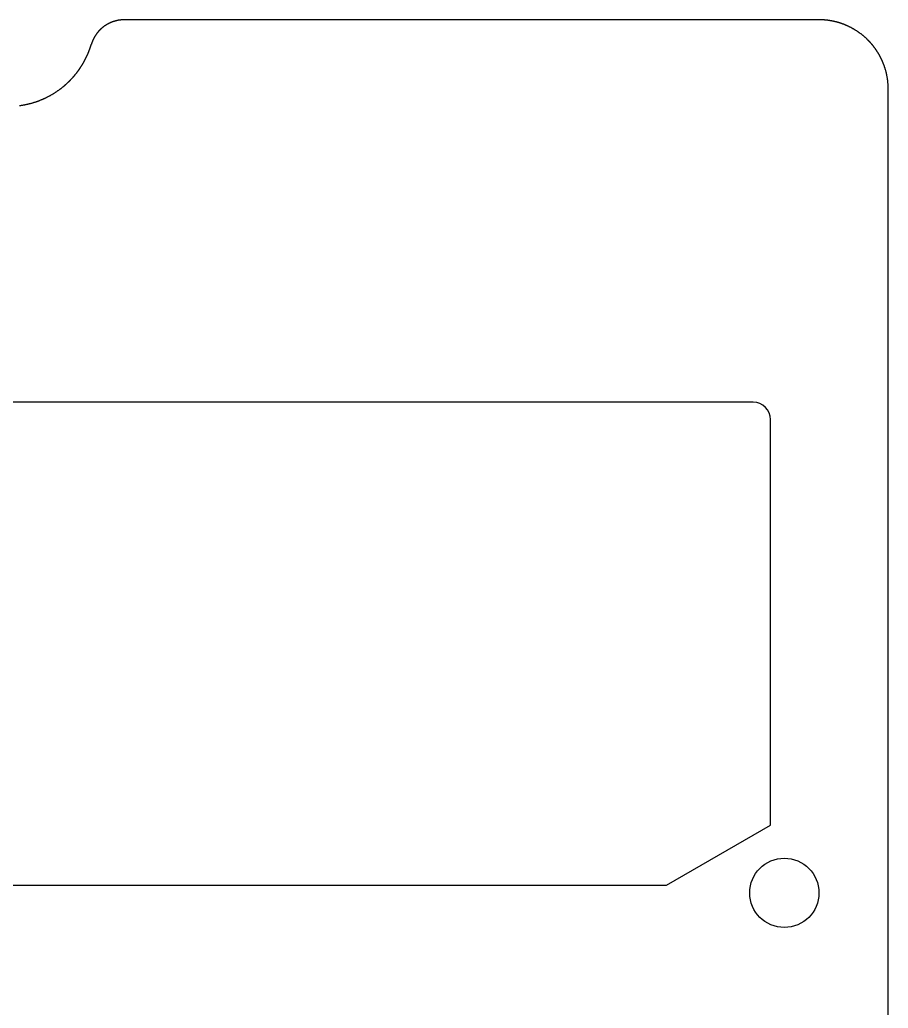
# Model space of a CAD drawing. Header units: millimetres. Extents: x -10 to 277, y -95 to 18.
# Drawn here: x 251.52 to 276.6, y -10.53 to 18.03 of the extents above; entities that cross this region are included whole.
import ezdxf

# ---------------------------------------------------------------- set-up
doc = ezdxf.new("R2010")
doc.units = ezdxf.units.MM
doc.header["$MEASUREMENT"] = 0
doc.layers.get('0').update_dxf_attribs({"linetype": 'CONTINUOUS'})
doc.layers.add('Edge.Cuts', color=53, linetype='CONTINUOUS')

msp = doc.modelspace()

# ---------------------------------------------------------------- linework, layer by layer
msp.add_lwpolyline([(241.2, 6.475), (241.2, -5.243), (244.2, -6.975), (270.2, -6.975), (273.2, -5.243), (273.2, 6.475, 0.414213562), (272.7, 6.975), (241.7, 6.975, 0.414212391)], format="xyb", close=True)
msp.add_circle((273.6, -7.2), 1)
at = {"layer": 'Edge.Cuts', "linetype": 'Continuous'}
for p, q in [((254.285206, 17.99265), (254.27659, 17.990323)), ((254.293843, 17.994899), (254.285206, 17.99265)), ((254.302499, 17.997071), (254.293843, 17.994899)), ((254.311174, 17.999165), (254.302499, 17.997071)), ((254.319868, 18.001181), (254.311174, 17.999165)), ((254.32858, 18.003119), (254.319868, 18.001181)), ((254.337309, 18.00498), (254.32858, 18.003119)), ((254.346054, 18.006762), (254.337309, 18.00498)), ((254.354816, 18.008466), (254.346054, 18.006762)), ((254.363593, 18.010091), (254.354816, 18.008466)), ((254.372386, 18.011638), (254.363593, 18.010091)), ((254.381193, 18.013107), (254.372386, 18.011638)), ((254.390013, 18.014496), (254.381193, 18.013107)), ((254.398848, 18.015807), (254.390013, 18.014496)), ((254.407695, 18.017039), (254.398848, 18.015807)), ((254.416554, 18.018192), (254.407695, 18.017039)), ((254.425425, 18.019266), (254.416554, 18.018192)), ((254.434308, 18.020261), (254.425425, 18.019266)), ((254.443201, 18.021176), (254.434308, 18.020261)), ((254.452105, 18.022012), (254.443201, 18.021176)), ((254.461018, 18.022769), (254.452105, 18.022012)), ((254.469941, 18.023447), (254.461018, 18.022769)), ((254.478872, 18.024045), (254.469941, 18.023447)), ((254.487812, 18.024563), (254.478872, 18.024045)), ((254.49676, 18.025002), (254.487812, 18.024563)), ((254.505715, 18.025361), (254.49676, 18.025002)), ((254.514677, 18.025641), (254.505715, 18.025361)), ((254.523645, 18.02584), (254.514677, 18.025641)), ((254.53262, 18.02596), (254.523645, 18.02584)), ((254.5416, 18.026), (254.53262, 18.02596)), ((274.6, 18.026), (254.5416, 18.026)), ((274.602308, 18.025999), (274.6, 18.026)), ((274.60864, 18.025981), (274.602308, 18.025999)), ((274.614969, 18.025944), (274.60864, 18.025981)), ((274.621299, 18.025887), (274.614969, 18.025944)), ((274.627627, 18.025809), (274.621299, 18.025887)), ((274.633957, 18.025712), (274.627627, 18.025809)), ((274.640284, 18.025595), (274.633957, 18.025712)), ((274.646612, 18.025457), (274.640284, 18.025595)), ((274.652937, 18.0253), (274.646612, 18.025457)), ((274.659264, 18.025123), (274.652937, 18.0253)), ((274.665588, 18.024925), (274.659264, 18.025123)), ((274.671912, 18.024708), (274.665588, 18.024925)), ((274.678235, 18.024471), (274.671912, 18.024708)), ((274.684557, 18.024213), (274.678235, 18.024471)), ((274.690877, 18.023936), (274.684557, 18.024213)), ((274.697198, 18.023639), (274.690877, 18.023936)), ((274.703516, 18.023322), (274.697198, 18.023639)), ((274.709834, 18.022984), (274.703516, 18.023322)), ((274.71615, 18.022627), (274.709834, 18.022984)), ((274.722465, 18.02225), (274.71615, 18.022627)), ((274.728778, 18.021853), (274.722465, 18.02225)), ((274.735091, 18.021436), (274.728778, 18.021853)), ((274.7414, 18.020999), (274.735091, 18.021436)), ((274.74771, 18.020542), (274.7414, 18.020999)), ((274.754017, 18.020065), (274.74771, 18.020542)), ((274.760323, 18.019568), (274.754017, 18.020065)), ((274.766627, 18.019051), (274.760323, 18.019568)), ((274.77293, 18.018515), (274.766627, 18.019051)), ((274.779229, 18.017958), (274.77293, 18.018515)), ((274.785528, 18.017381), (274.779229, 18.017958)), ((274.791824, 18.016785), (274.785528, 18.017381)), ((274.798119, 18.016169), (274.791824, 18.016785)), ((274.804411, 18.015532), (274.798119, 18.016169)), ((274.810702, 18.014876), (274.804411, 18.015532)), ((274.81699, 18.0142), (274.810702, 18.014876)), ((274.823276, 18.013504), (274.81699, 18.0142)), ((274.829559, 18.012788), (274.823276, 18.013504)), ((274.835841, 18.012053), (274.829559, 18.012788)), ((274.84212, 18.011297), (274.835841, 18.012053)), ((274.848397, 18.010522), (274.84212, 18.011297)), ((274.85467, 18.009726), (274.848397, 18.010522)), ((274.860942, 18.008911), (274.85467, 18.009726)), ((274.86721, 18.008076), (274.860942, 18.008911)), ((274.873477, 18.007221), (274.86721, 18.008076)), ((274.879739, 18.006347), (274.873477, 18.007221)), ((274.886, 18.005452), (274.879739, 18.006347)), ((274.892257, 18.004538), (274.886, 18.005452)), ((274.898512, 18.003604), (274.892257, 18.004538)), ((274.904764, 18.002651), (274.898512, 18.003604)), ((274.911013, 18.001677), (274.904764, 18.002651)), ((274.917258, 18.000684), (274.911013, 18.001677)), ((274.9235, 17.999671), (274.917258, 18.000684)), ((274.929739, 17.998638), (274.9235, 17.999671)), ((274.935975, 17.997585), (274.929739, 17.998638)), ((274.942207, 17.996513), (274.935975, 17.997585)), ((274.948436, 17.995421), (274.942207, 17.996513)), ((274.954661, 17.994309), (274.948436, 17.995421)), ((274.960884, 17.993178), (274.954661, 17.994309)), ((274.967102, 17.992027), (274.960884, 17.993178)), ((274.973317, 17.990856), (274.967102, 17.992027)), ((253.811542, 17.709431), (253.808491, 17.706159)), ((253.814608, 17.712689), (253.811542, 17.709431)), ((253.817689, 17.715934), (253.814608, 17.712689)), ((253.820784, 17.719164), (253.817689, 17.715934)), ((253.823894, 17.722382), (253.820784, 17.719164)), ((253.827018, 17.725585), (253.823894, 17.722382)), ((253.830157, 17.728775), (253.827018, 17.725585)), ((253.83331, 17.731951), (253.830157, 17.728775)), ((253.836478, 17.735113), (253.83331, 17.731951)), ((253.83966, 17.73826), (253.836478, 17.735113)), ((253.842856, 17.741394), (253.83966, 17.73826)), ((253.846066, 17.744513), (253.842856, 17.741394)), ((253.84929, 17.747618), (253.846066, 17.744513)), ((253.852528, 17.750709), (253.84929, 17.747618)), ((253.85578, 17.753785), (253.852528, 17.750709)), ((253.859045, 17.756847), (253.85578, 17.753785)), ((253.862325, 17.759895), (253.859045, 17.756847)), ((253.865618, 17.762927), (253.862325, 17.759895)), ((253.868925, 17.765945), (253.865618, 17.762927)), ((253.872245, 17.768949), (253.868925, 17.765945)), ((253.875579, 17.771938), (253.872245, 17.768949)), ((253.878926, 17.774911), (253.875579, 17.771938)), ((253.882287, 17.77787), (253.878926, 17.774911)), ((253.885661, 17.780814), (253.882287, 17.77787)), ((253.889048, 17.783743), (253.885661, 17.780814)), ((253.892448, 17.786657), (253.889048, 17.783743)), ((253.895861, 17.789555), (253.892448, 17.786657)), ((253.899287, 17.792439), (253.895861, 17.789555)), ((253.902726, 17.795307), (253.899287, 17.792439)), ((253.906178, 17.798159), (253.902726, 17.795307)), ((253.909643, 17.800997), (253.906178, 17.798159)), ((253.91312, 17.803819), (253.909643, 17.800997)), ((253.91661, 17.806625), (253.91312, 17.803819)), ((253.920113, 17.809416), (253.91661, 17.806625)), ((253.923627, 17.812191), (253.920113, 17.809416)), ((253.927155, 17.81495), (253.923627, 17.812191)), ((253.930694, 17.817694), (253.927155, 17.81495)), ((253.934246, 17.820422), (253.930694, 17.817694)), ((253.93781, 17.823134), (253.934246, 17.820422)), ((253.941386, 17.82583), (253.93781, 17.823134)), ((253.948574, 17.831173), (253.941386, 17.82583)), ((253.955809, 17.836453), (253.948574, 17.831173)), ((253.963091, 17.841667), (253.955809, 17.836453)), ((253.970419, 17.846816), (253.963091, 17.841667)), ((253.977793, 17.851899), (253.970419, 17.846816)), ((253.985211, 17.856916), (253.977793, 17.851899)), ((253.992674, 17.861866), (253.985211, 17.856916)), ((254.00018, 17.866749), (253.992674, 17.861866)), ((254.007729, 17.871565), (254.00018, 17.866749)), ((254.01532, 17.876313), (254.007729, 17.871565)), ((254.022953, 17.880992), (254.01532, 17.876313)), ((254.030626, 17.885602), (254.022953, 17.880992)), ((254.03834, 17.890144), (254.030626, 17.885602)), ((254.046094, 17.894616), (254.03834, 17.890144)), ((254.053886, 17.899018), (254.046094, 17.894616)), ((254.061717, 17.90335), (254.053886, 17.899018)), ((254.069585, 17.907611), (254.061717, 17.90335)), ((254.07749, 17.911802), (254.069585, 17.907611)), ((254.085432, 17.915921), (254.07749, 17.911802)), ((254.093409, 17.919968), (254.085432, 17.915921)), ((254.101421, 17.923944), (254.093409, 17.919968)), ((254.109468, 17.927847), (254.101421, 17.923944)), ((254.117548, 17.931678), (254.109468, 17.927847)), ((254.125661, 17.935436), (254.117548, 17.931678)), ((254.133806, 17.939121), (254.125661, 17.935436)), ((254.141983, 17.942732), (254.133806, 17.939121)), ((254.150191, 17.94627), (254.141983, 17.942732)), ((254.158429, 17.949734), (254.150191, 17.94627)), ((254.166697, 17.953123), (254.158429, 17.949734)), ((254.174994, 17.956438), (254.166697, 17.953123)), ((254.18332, 17.959678), (254.174994, 17.956438)), ((254.191673, 17.962844), (254.18332, 17.959678)), ((254.200053, 17.965933), (254.191673, 17.962844)), ((254.20846, 17.968948), (254.200053, 17.965933)), ((254.216893, 17.971887), (254.20846, 17.968948)), ((254.22535, 17.97475), (254.216893, 17.971887)), ((254.233832, 17.977537), (254.22535, 17.97475)), ((254.242339, 17.980247), (254.233832, 17.977537)), ((254.250868, 17.982882), (254.242339, 17.980247)), ((254.25942, 17.985439), (254.250868, 17.982882)), ((254.267994, 17.98792), (254.25942, 17.985439)), ((254.27659, 17.990323), (254.267994, 17.98792)), ((274.979528, 17.989666), (274.973317, 17.990856)), ((274.985735, 17.988456), (274.979528, 17.989666)), ((274.991938, 17.987226), (274.985735, 17.988456)), ((274.998138, 17.985977), (274.991938, 17.987226)), ((275.004333, 17.984708), (274.998138, 17.985977)), ((275.010525, 17.983419), (275.004333, 17.984708)), ((275.016712, 17.982111), (275.010525, 17.983419)), ((275.022896, 17.980784), (275.016712, 17.982111)), ((275.029075, 17.979436), (275.022896, 17.980784)), ((275.03525, 17.97807), (275.029075, 17.979436)), ((275.04142, 17.976683), (275.03525, 17.97807)), ((275.047587, 17.975277), (275.04142, 17.976683)), ((275.053748, 17.973852), (275.047587, 17.975277)), ((275.059906, 17.972407), (275.053748, 17.973852)), ((275.066058, 17.970943), (275.059906, 17.972407)), ((275.072207, 17.969459), (275.066058, 17.970943)), ((275.07835, 17.967956), (275.072207, 17.969459)), ((275.084489, 17.966433), (275.07835, 17.967956)), ((275.090622, 17.964891), (275.084489, 17.966433)), ((275.096751, 17.96333), (275.090622, 17.964891)), ((275.102875, 17.961749), (275.096751, 17.96333)), ((275.108995, 17.960149), (275.102875, 17.961749)), ((275.115108, 17.958529), (275.108995, 17.960149)), ((275.121217, 17.95689), (275.115108, 17.958529)), ((275.127321, 17.955232), (275.121217, 17.95689)), ((275.13342, 17.953554), (275.127321, 17.955232)), ((275.139512, 17.951858), (275.13342, 17.953554)), ((275.1456, 17.950141), (275.139512, 17.951858)), ((275.151683, 17.948406), (275.1456, 17.950141)), ((275.15776, 17.946651), (275.151683, 17.948406)), ((275.163831, 17.944878), (275.15776, 17.946651)), ((275.169897, 17.943085), (275.163831, 17.944878)), ((275.175957, 17.941272), (275.169897, 17.943085)), ((275.182011, 17.939441), (275.175957, 17.941272)), ((275.18806, 17.93759), (275.182011, 17.939441)), ((275.194103, 17.935721), (275.18806, 17.93759)), ((275.200139, 17.933832), (275.194103, 17.935721)), ((275.20617, 17.931924), (275.200139, 17.933832)), ((275.212195, 17.929997), (275.20617, 17.931924)), ((275.218214, 17.928051), (275.212195, 17.929997)), ((275.224226, 17.926086), (275.218214, 17.928051)), ((275.230232, 17.924102), (275.224226, 17.926086)), ((275.236232, 17.922099), (275.230232, 17.924102)), ((275.242226, 17.920077), (275.236232, 17.922099)), ((275.248213, 17.918036), (275.242226, 17.920077)), ((275.254194, 17.915976), (275.248213, 17.918036)), ((275.260168, 17.913898), (275.254194, 17.915976)), ((275.266136, 17.9118), (275.260168, 17.913898)), ((275.272097, 17.909684), (275.266136, 17.9118)), ((275.278052, 17.907548), (275.272097, 17.909684)), ((275.283999, 17.905394), (275.278052, 17.907548)), ((275.28994, 17.903221), (275.283999, 17.905394)), ((275.295874, 17.901029), (275.28994, 17.903221)), ((275.301801, 17.898819), (275.295874, 17.901029)), ((275.307721, 17.89659), (275.301801, 17.898819)), ((275.313633, 17.894342), (275.307721, 17.89659)), ((275.319539, 17.892075), (275.313633, 17.894342)), ((275.325438, 17.88979), (275.319539, 17.892075)), ((275.331329, 17.887486), (275.325438, 17.88979)), ((275.337213, 17.885163), (275.331329, 17.887486)), ((275.343089, 17.882822), (275.337213, 17.885163)), ((275.348958, 17.880462), (275.343089, 17.882822)), ((275.35482, 17.878084), (275.348958, 17.880462)), ((275.360674, 17.875687), (275.35482, 17.878084)), ((275.36652, 17.873272), (275.360674, 17.875687)), ((275.37819, 17.868386), (275.36652, 17.873272)), ((275.389829, 17.863427), (275.37819, 17.868386)), ((275.401436, 17.858394), (275.389829, 17.863427)), ((275.41301, 17.853287), (275.401436, 17.858394)), ((275.424552, 17.848108), (275.41301, 17.853287)), ((275.436061, 17.842856), (275.424552, 17.848108)), ((275.447537, 17.837531), (275.436061, 17.842856)), ((275.458978, 17.832134), (275.447537, 17.837531)), ((275.470385, 17.826665), (275.458978, 17.832134)), ((275.481757, 17.821124), (275.470385, 17.826665)), ((275.493093, 17.815511), (275.481757, 17.821124)), ((275.504394, 17.809826), (275.493093, 17.815511)), ((275.515658, 17.804071), (275.504394, 17.809826)), ((275.526885, 17.798244), (275.515658, 17.804071)), ((275.538075, 17.792347), (275.526885, 17.798244)), ((275.549228, 17.786379), (275.538075, 17.792347)), ((275.560342, 17.78034), (275.549228, 17.786379)), ((275.571417, 17.774232), (275.560342, 17.78034)), ((275.582454, 17.768054), (275.571417, 17.774232)), ((275.593451, 17.761806), (275.582454, 17.768054)), ((275.604408, 17.75549), (275.593451, 17.761806)), ((275.615324, 17.749104), (275.604408, 17.75549)), ((275.6262, 17.742649), (275.615324, 17.749104)), ((275.637034, 17.736126), (275.6262, 17.742649)), ((275.647827, 17.729534), (275.637034, 17.736126)), ((275.658578, 17.722875), (275.647827, 17.729534)), ((275.669286, 17.716148), (275.658578, 17.722875)), ((275.679951, 17.709353), (275.669286, 17.716148)), ((275.690572, 17.702491), (275.679951, 17.709353)), ((253.623806, 17.423132), (253.622041, 17.419024)), ((253.625589, 17.427234), (253.623806, 17.423132)), ((253.62739, 17.431326), (253.625589, 17.427234)), ((253.629209, 17.435411), (253.62739, 17.431326)), ((253.631046, 17.439485), (253.629209, 17.435411)), ((253.632902, 17.443553), (253.631046, 17.439485)), ((253.634775, 17.44761), (253.632902, 17.443553)), ((253.636667, 17.45166), (253.634775, 17.44761)), ((253.638576, 17.455699), (253.636667, 17.45166)), ((253.640503, 17.459732), (253.638576, 17.455699)), ((253.642448, 17.463753), (253.640503, 17.459732)), ((253.644411, 17.467768), (253.642448, 17.463753)), ((253.646392, 17.471771), (253.644411, 17.467768)), ((253.648391, 17.475768), (253.646392, 17.471771)), ((253.650407, 17.479753), (253.648391, 17.475768)), ((253.652442, 17.48373), (253.650407, 17.479753)), ((253.654493, 17.487697), (253.652442, 17.48373)), ((253.656563, 17.491656), (253.654493, 17.487697)), ((253.65865, 17.495603), (253.656563, 17.491656)), ((253.660755, 17.499543), (253.65865, 17.495603)), ((253.662877, 17.503472), (253.660755, 17.499543)), ((253.665018, 17.507393), (253.662877, 17.503472)), ((253.667175, 17.511302), (253.665018, 17.507393)), ((253.66935, 17.515203), (253.667175, 17.511302)), ((253.671542, 17.519092), (253.66935, 17.515203)), ((253.673752, 17.522974), (253.671542, 17.519092)), ((253.675979, 17.526844), (253.673752, 17.522974)), ((253.678223, 17.530705), (253.675979, 17.526844)), ((253.680485, 17.534554), (253.678223, 17.530705)), ((253.682764, 17.538395), (253.680485, 17.534554)), ((253.68506, 17.542225), (253.682764, 17.538395)), ((253.687373, 17.546045), (253.68506, 17.542225)), ((253.689703, 17.549854), (253.687373, 17.546045)), ((253.692051, 17.553653), (253.689703, 17.549854)), ((253.694415, 17.557441), (253.692051, 17.553653)), ((253.696797, 17.561219), (253.694415, 17.557441)), ((253.699195, 17.564986), (253.696797, 17.561219)), ((253.701611, 17.568743), (253.699195, 17.564986)), ((253.704043, 17.572488), (253.701611, 17.568743)), ((253.706492, 17.576223), (253.704043, 17.572488)), ((253.708957, 17.579946), (253.706492, 17.576223)), ((253.71144, 17.58366), (253.708957, 17.579946)), ((253.713939, 17.587361), (253.71144, 17.58366)), ((253.716456, 17.591052), (253.713939, 17.587361)), ((253.718988, 17.594731), (253.716456, 17.591052)), ((253.721537, 17.5984), (253.718988, 17.594731)), ((253.724102, 17.602056), (253.721537, 17.5984)), ((253.726685, 17.605703), (253.724102, 17.602056)), ((253.729282, 17.609336), (253.726685, 17.605703)), ((253.731898, 17.612959), (253.729282, 17.609336)), ((253.734528, 17.61657), (253.731898, 17.612959)), ((253.737176, 17.62017), (253.734528, 17.61657)), ((253.739839, 17.623756), (253.737176, 17.62017)), ((253.742519, 17.627333), (253.739839, 17.623756)), ((253.745215, 17.630896), (253.742519, 17.627333)), ((253.747927, 17.634449), (253.745215, 17.630896)), ((253.750654, 17.637988), (253.747927, 17.634449)), ((253.753399, 17.641516), (253.750654, 17.637988)), ((253.756158, 17.645032), (253.753399, 17.641516)), ((253.758934, 17.648536), (253.756158, 17.645032)), ((253.761725, 17.652026), (253.758934, 17.648536)), ((253.764533, 17.655506), (253.761725, 17.652026)), ((253.767355, 17.658972), (253.764533, 17.655506)), ((253.770194, 17.662426), (253.767355, 17.658972)), ((253.773048, 17.665867), (253.770194, 17.662426)), ((253.775918, 17.669296), (253.773048, 17.665867)), ((253.778802, 17.672712), (253.775918, 17.669296)), ((253.781703, 17.676115), (253.778802, 17.672712)), ((253.784619, 17.679505), (253.781703, 17.676115)), ((253.78755, 17.682883), (253.784619, 17.679505)), ((253.790496, 17.686248), (253.78755, 17.682883)), ((253.793458, 17.689599), (253.790496, 17.686248)), ((253.796434, 17.692937), (253.793458, 17.689599)), ((253.799426, 17.696263), (253.796434, 17.692937)), ((253.802432, 17.699575), (253.799426, 17.696263)), ((253.805454, 17.702874), (253.802432, 17.699575)), ((253.808491, 17.706159), (253.805454, 17.702874)), ((275.70115, 17.695563), (275.690572, 17.702491)), ((275.711684, 17.688567), (275.70115, 17.695563)), ((275.722173, 17.681506), (275.711684, 17.688567)), ((275.732617, 17.674378), (275.722173, 17.681506)), ((275.743016, 17.667184), (275.732617, 17.674378)), ((275.753368, 17.659925), (275.743016, 17.667184)), ((275.763675, 17.652601), (275.753368, 17.659925)), ((275.773935, 17.645211), (275.763675, 17.652601)), ((275.784148, 17.637757), (275.773935, 17.645211)), ((275.794313, 17.630239), (275.784148, 17.637757)), ((275.804431, 17.622656), (275.794313, 17.630239)), ((275.8145, 17.61501), (275.804431, 17.622656)), ((275.824521, 17.6073), (275.8145, 17.61501)), ((275.834493, 17.599526), (275.824521, 17.6073)), ((275.844416, 17.59169), (275.834493, 17.599526)), ((275.854289, 17.583791), (275.844416, 17.59169)), ((275.864113, 17.57583), (275.854289, 17.583791)), ((275.873885, 17.567806), (275.864113, 17.57583)), ((275.883607, 17.559721), (275.873885, 17.567806)), ((275.893278, 17.551574), (275.883607, 17.559721)), ((275.902898, 17.543366), (275.893278, 17.551574)), ((275.912466, 17.535097), (275.902898, 17.543366)), ((275.921982, 17.526768), (275.912466, 17.535097)), ((275.931445, 17.518378), (275.921982, 17.526768)), ((275.940855, 17.509928), (275.931445, 17.518378)), ((275.950213, 17.501418), (275.940855, 17.509928)), ((275.959517, 17.492849), (275.950213, 17.501418)), ((275.968767, 17.48422), (275.959517, 17.492849)), ((275.977963, 17.475533), (275.968767, 17.48422)), ((275.987104, 17.466787), (275.977963, 17.475533)), ((275.996191, 17.457982), (275.987104, 17.466787)), ((276.005223, 17.44912), (275.996191, 17.457982)), ((276.0142, 17.4402), (276.005223, 17.44912)), ((276.015831, 17.438567), (276.0142, 17.4402)), ((276.020296, 17.434077), (276.015831, 17.438567)), ((276.024746, 17.429575), (276.020296, 17.434077)), ((276.029182, 17.425058), (276.024746, 17.429575)), ((276.033602, 17.420528), (276.029182, 17.425058)), ((253.521845, 17.130927), (253.524368, 17.137542)), ((253.524368, 17.137542), (253.526873, 17.144168)), ((253.526873, 17.144168), (253.529359, 17.150799)), ((253.529359, 17.150799), (253.531827, 17.157439)), ((253.531827, 17.157439), (253.534276, 17.164086)), ((253.534276, 17.164086), (253.536707, 17.170742)), ((253.536707, 17.170742), (253.539119, 17.177404)), ((253.539119, 17.177404), (253.541513, 17.184075)), ((253.541513, 17.184075), (253.543888, 17.190752)), ((253.543888, 17.190752), (253.546245, 17.197439)), ((253.546245, 17.197439), (253.548582, 17.204131)), ((253.548582, 17.204131), (253.550902, 17.210833)), ((253.550902, 17.210833), (253.553203, 17.21754)), ((253.553203, 17.21754), (253.555485, 17.224257)), ((253.555485, 17.224257), (253.557749, 17.230979)), ((253.557749, 17.230979), (253.559994, 17.23771)), ((253.559994, 17.23771), (253.56222, 17.244447)), ((253.56222, 17.244447), (253.564428, 17.251193)), ((253.564428, 17.251193), (253.566617, 17.257944)), ((253.566617, 17.257944), (253.568787, 17.264704)), ((253.568787, 17.264704), (253.570939, 17.27147)), ((253.570939, 17.27147), (253.573072, 17.278245)), ((253.573072, 17.278245), (253.575186, 17.285024)), ((253.575186, 17.285024), (253.577281, 17.291814)), ((253.577281, 17.291814), (253.579358, 17.298608)), ((253.579358, 17.298608), (253.581416, 17.305411)), ((253.581416, 17.305411), (253.5833, 17.3117)), ((253.583904, 17.31372), (253.5833, 17.3117)), ((253.585207, 17.318022), (253.583904, 17.31372)), ((253.586527, 17.322316), (253.585207, 17.318022)), ((253.587867, 17.326604), (253.586527, 17.322316)), ((253.589225, 17.330883), (253.587867, 17.326604)), ((253.590603, 17.335157), (253.589225, 17.330883)), ((253.591998, 17.339422), (253.590603, 17.335157)), ((253.593413, 17.343682), (253.591998, 17.339422)), ((253.594846, 17.347932), (253.593413, 17.343682)), ((253.596298, 17.352176), (253.594846, 17.347932)), ((253.597768, 17.356412), (253.596298, 17.352176)), ((253.599258, 17.360641), (253.597768, 17.356412)), ((253.600765, 17.364861), (253.599258, 17.360641)), ((253.602292, 17.369076), (253.600765, 17.364861)), ((253.603836, 17.373281), (253.602292, 17.369076)), ((253.605399, 17.37748), (253.603836, 17.373281)), ((253.60698, 17.381669), (253.605399, 17.37748)), ((253.608581, 17.385853), (253.60698, 17.381669)), ((253.610199, 17.390027), (253.608581, 17.385853)), ((253.611836, 17.394194), (253.610199, 17.390027)), ((253.613491, 17.398352), (253.611836, 17.394194)), ((253.615165, 17.402504), (253.613491, 17.398352)), ((253.616856, 17.406645), (253.615165, 17.402504)), ((253.618567, 17.41078), (253.616856, 17.406645)), ((253.620294, 17.414905), (253.618567, 17.41078)), ((253.622041, 17.419024), (253.620294, 17.414905)), ((276.038009, 17.415984), (276.033602, 17.420528)), ((276.0424, 17.411426), (276.038009, 17.415984)), ((276.046778, 17.406854), (276.0424, 17.411426)), ((276.05114, 17.40227), (276.046778, 17.406854)), ((276.055489, 17.397671), (276.05114, 17.40227)), ((276.059821, 17.393059), (276.055489, 17.397671)), ((276.06414, 17.388433), (276.059821, 17.393059)), ((276.068443, 17.383794), (276.06414, 17.388433)), ((276.072733, 17.379141), (276.068443, 17.383794)), ((276.077006, 17.374475), (276.072733, 17.379141)), ((276.081265, 17.369796), (276.077006, 17.374475)), ((276.085509, 17.365104), (276.081265, 17.369796)), ((276.089738, 17.360397), (276.085509, 17.365104)), ((276.093952, 17.355678), (276.089738, 17.360397)), ((276.098151, 17.350946), (276.093952, 17.355678)), ((276.102335, 17.346201), (276.098151, 17.350946)), ((276.106504, 17.341442), (276.102335, 17.346201)), ((276.110657, 17.336671), (276.106504, 17.341442)), ((276.114796, 17.331886), (276.110657, 17.336671)), ((276.118918, 17.327089), (276.114796, 17.331886)), ((276.123027, 17.322278), (276.118918, 17.327089)), ((276.127119, 17.317455), (276.123027, 17.322278)), ((276.131196, 17.312618), (276.127119, 17.317455)), ((276.135258, 17.30777), (276.131196, 17.312618)), ((276.139304, 17.302907), (276.135258, 17.30777)), ((276.143335, 17.298034), (276.139304, 17.302907)), ((276.147351, 17.293146), (276.143335, 17.298034)), ((276.15135, 17.288247), (276.147351, 17.293146)), ((276.155335, 17.283334), (276.15135, 17.288247)), ((276.159303, 17.27841), (276.155335, 17.283334)), ((276.163256, 17.273472), (276.159303, 17.27841)), ((276.167193, 17.268523), (276.163256, 17.273472)), ((276.171115, 17.26356), (276.167193, 17.268523)), ((276.175021, 17.258586), (276.171115, 17.26356)), ((276.178911, 17.253599), (276.175021, 17.258586)), ((276.182785, 17.248601), (276.178911, 17.253599)), ((276.186644, 17.243589), (276.182785, 17.248601)), ((276.190486, 17.238566), (276.186644, 17.243589)), ((276.194313, 17.233531), (276.190486, 17.238566)), ((276.198123, 17.228484), (276.194313, 17.233531)), ((276.201918, 17.223424), (276.198123, 17.228484)), ((276.205696, 17.218353), (276.201918, 17.223424)), ((276.209459, 17.213269), (276.205696, 17.218353)), ((276.213205, 17.208174), (276.209459, 17.213269)), ((276.216936, 17.203067), (276.213205, 17.208174)), ((276.22065, 17.197948), (276.216936, 17.203067)), ((276.224348, 17.192817), (276.22065, 17.197948)), ((276.228029, 17.187676), (276.224348, 17.192817)), ((276.231695, 17.182521), (276.228029, 17.187676)), ((276.235343, 17.177356), (276.231695, 17.182521)), ((276.238976, 17.172179), (276.235343, 17.177356)), ((276.242592, 17.166991), (276.238976, 17.172179)), ((276.246192, 17.161791), (276.242592, 17.166991)), ((276.249775, 17.15658), (276.246192, 17.161791)), ((276.253343, 17.151357), (276.249775, 17.15658)), ((276.256893, 17.146124), (276.253343, 17.151357)), ((276.260427, 17.140879), (276.256893, 17.146124)), ((276.263944, 17.135623), (276.260427, 17.140879)), ((276.267444, 17.130355), (276.263944, 17.135623)), ((253.392848, 16.848132), (253.396164, 16.854366)), ((253.396164, 16.854366), (253.399463, 16.86061)), ((253.399463, 16.86061), (253.402744, 16.866863)), ((253.402744, 16.866863), (253.406008, 16.873127)), ((253.406008, 16.873127), (253.409253, 16.879398)), ((253.409253, 16.879398), (253.412482, 16.88568)), ((253.412482, 16.88568), (253.415692, 16.89197)), ((253.415692, 16.89197), (253.418885, 16.898272)), ((253.418885, 16.898272), (253.422059, 16.90458)), ((253.422059, 16.90458), (253.425217, 16.9109)), ((253.425217, 16.9109), (253.428356, 16.917226)), ((253.428356, 16.917226), (253.431478, 16.923564)), ((253.431478, 16.923564), (253.434581, 16.929909)), ((253.434581, 16.929909), (253.437667, 16.936265)), ((253.437667, 16.936265), (253.440735, 16.942628)), ((253.440735, 16.942628), (253.443785, 16.949002)), ((253.443785, 16.949002), (253.446817, 16.955383)), ((253.446817, 16.955383), (253.449832, 16.961775)), ((253.449832, 16.961775), (253.452828, 16.968173)), ((253.452828, 16.968173), (253.455806, 16.974583)), ((253.455806, 16.974583), (253.458766, 16.980999)), ((253.458766, 16.980999), (253.461709, 16.987426)), ((253.461709, 16.987426), (253.464633, 16.993859)), ((253.464633, 16.993859), (253.467539, 17.000303)), ((253.467539, 17.000303), (253.470427, 17.006754)), ((253.470427, 17.006754), (253.473298, 17.013216)), ((253.473298, 17.013216), (253.476149, 17.019684)), ((253.476149, 17.019684), (253.478983, 17.026162)), ((253.478983, 17.026162), (253.481799, 17.032647)), ((253.481799, 17.032647), (253.484597, 17.039142)), ((253.484597, 17.039142), (253.487375, 17.045644)), ((253.487375, 17.045644), (253.490137, 17.052156)), ((253.490137, 17.052156), (253.49288, 17.058675)), ((253.49288, 17.058675), (253.495605, 17.065203)), ((253.495605, 17.065203), (253.498311, 17.071738)), ((253.498311, 17.071738), (253.500999, 17.078283)), ((253.500999, 17.078283), (253.503669, 17.084835)), ((253.503669, 17.084835), (253.506321, 17.091396)), ((253.506321, 17.091396), (253.508954, 17.097963)), ((253.508954, 17.097963), (253.511569, 17.104541)), ((253.511569, 17.104541), (253.514165, 17.111125)), ((253.514165, 17.111125), (253.516744, 17.117718)), ((253.516744, 17.117718), (253.519303, 17.124318)), ((253.519303, 17.124318), (253.521845, 17.130927)), ((276.270928, 17.125077), (276.267444, 17.130355)), ((276.274396, 17.119787), (276.270928, 17.125077)), ((276.277846, 17.114487), (276.274396, 17.119787)), ((276.28128, 17.109176), (276.277846, 17.114487)), ((276.284696, 17.103854), (276.28128, 17.109176)), ((276.288097, 17.098521), (276.284696, 17.103854)), ((276.29148, 17.093178), (276.288097, 17.098521)), ((276.294846, 17.087823), (276.29148, 17.093178)), ((276.298195, 17.082458), (276.294846, 17.087823)), ((276.301528, 17.077082), (276.298195, 17.082458)), ((276.304843, 17.071696), (276.301528, 17.077082)), ((276.308142, 17.066299), (276.304843, 17.071696)), ((276.311423, 17.060893), (276.308142, 17.066299)), ((276.314687, 17.055475), (276.311423, 17.060893)), ((276.317934, 17.050047), (276.314687, 17.055475)), ((276.321164, 17.044609), (276.317934, 17.050047)), ((276.324376, 17.039161), (276.321164, 17.044609)), ((276.327572, 17.033702), (276.324376, 17.039161)), ((276.33075, 17.028234), (276.327572, 17.033702)), ((276.333911, 17.022755), (276.33075, 17.028234)), ((276.337055, 17.017267), (276.333911, 17.022755)), ((276.340181, 17.011768), (276.337055, 17.017267)), ((276.34329, 17.00626), (276.340181, 17.011768)), ((276.346381, 17.000741), (276.34329, 17.00626)), ((276.349455, 16.995213), (276.346381, 17.000741)), ((276.352512, 16.989675), (276.349455, 16.995213)), ((276.35555, 16.984128), (276.352512, 16.989675)), ((276.358572, 16.978571), (276.35555, 16.984128)), ((276.361576, 16.973004), (276.358572, 16.978571)), ((276.364562, 16.967428), (276.361576, 16.973004)), ((276.36753, 16.961843), (276.364562, 16.967428)), ((276.370482, 16.956247), (276.36753, 16.961843)), ((276.373415, 16.950643), (276.370482, 16.956247)), ((276.37633, 16.94503), (276.373415, 16.950643)), ((276.379228, 16.939407), (276.37633, 16.94503)), ((276.382108, 16.933775), (276.379228, 16.939407)), ((276.38497, 16.928134), (276.382108, 16.933775)), ((276.387815, 16.922484), (276.38497, 16.928134)), ((276.390641, 16.916825), (276.387815, 16.922484)), ((276.39345, 16.911157), (276.390641, 16.916825)), ((276.39624, 16.90548), (276.39345, 16.911157)), ((276.399013, 16.899794), (276.39624, 16.90548)), ((276.401767, 16.8941), (276.399013, 16.899794)), ((276.404504, 16.888397), (276.401767, 16.8941)), ((276.407223, 16.882685), (276.404504, 16.888397)), ((276.409923, 16.876965), (276.407223, 16.882685)), ((276.412606, 16.871236), (276.409923, 16.876965)), ((276.41527, 16.865499), (276.412606, 16.871236)), ((276.417916, 16.859753), (276.41527, 16.865499)), ((276.420544, 16.853999), (276.417916, 16.859753)), ((276.423154, 16.848237), (276.420544, 16.853999)), ((253.213428, 16.560879), (253.21756, 16.566607)), ((253.21756, 16.566607), (253.221676, 16.572348)), ((253.221676, 16.572348), (253.225776, 16.578099)), ((253.225776, 16.578099), (253.229859, 16.583863)), ((253.229859, 16.583863), (253.233926, 16.589637)), ((253.233926, 16.589637), (253.237976, 16.595424)), ((253.237976, 16.595424), (253.24201, 16.601221)), ((253.24201, 16.601221), (253.246028, 16.60703)), ((253.246028, 16.60703), (253.250028, 16.612849)), ((253.250028, 16.612849), (253.254012, 16.618681)), ((253.254012, 16.618681), (253.257979, 16.624522)), ((253.257979, 16.624522), (253.261931, 16.630377)), ((253.261931, 16.630377), (253.265865, 16.63624)), ((253.265865, 16.63624), (253.269783, 16.642116)), ((253.269783, 16.642116), (253.273683, 16.648002)), ((253.273683, 16.648002), (253.277567, 16.6539)), ((253.277567, 16.6539), (253.281434, 16.659807)), ((253.281434, 16.659807), (253.285285, 16.665727)), ((253.285285, 16.665727), (253.289118, 16.671656)), ((253.289118, 16.671656), (253.292935, 16.677598)), ((253.292935, 16.677598), (253.296734, 16.683548)), ((253.296734, 16.683548), (253.300518, 16.689511)), ((253.300518, 16.689511), (253.304283, 16.695483)), ((253.304283, 16.695483), (253.308033, 16.701467)), ((253.308033, 16.701467), (253.311764, 16.70746)), ((253.311764, 16.70746), (253.315479, 16.713465)), ((253.315479, 16.713465), (253.319177, 16.719479)), ((253.319177, 16.719479), (253.322858, 16.725505)), ((253.322858, 16.725505), (253.326521, 16.731539)), ((253.326521, 16.731539), (253.330168, 16.737586)), ((253.330168, 16.737586), (253.333797, 16.743641)), ((253.333797, 16.743641), (253.33741, 16.749709)), ((253.33741, 16.749709), (253.341004, 16.755784)), ((253.341004, 16.755784), (253.344583, 16.761872)), ((253.344583, 16.761872), (253.348143, 16.767968)), ((253.348143, 16.767968), (253.351686, 16.774076)), ((253.351686, 16.774076), (253.355212, 16.780192)), ((253.355212, 16.780192), (253.358721, 16.78632)), ((253.358721, 16.78632), (253.362211, 16.792456)), ((253.362211, 16.792456), (253.365686, 16.798604)), ((253.365686, 16.798604), (253.369142, 16.80476)), ((253.369142, 16.80476), (253.372581, 16.810928)), ((253.372581, 16.810928), (253.376002, 16.817103)), ((253.376002, 16.817103), (253.379407, 16.82329)), ((253.379407, 16.82329), (253.382793, 16.829485)), ((253.382793, 16.829485), (253.386162, 16.835692)), ((253.386162, 16.835692), (253.389513, 16.841906)), ((253.389513, 16.841906), (253.392848, 16.848132)), ((276.425746, 16.842466), (276.423154, 16.848237)), ((276.428319, 16.836688), (276.425746, 16.842466)), ((276.430874, 16.830901), (276.428319, 16.836688)), ((276.433411, 16.825106), (276.430874, 16.830901)), ((276.435929, 16.819303), (276.433411, 16.825106)), ((276.438429, 16.813492), (276.435929, 16.819303)), ((276.440911, 16.807674), (276.438429, 16.813492)), ((276.443374, 16.801847), (276.440911, 16.807674)), ((276.445819, 16.796013), (276.443374, 16.801847)), ((276.448245, 16.790171), (276.445819, 16.796013)), ((276.453042, 16.778465), (276.448245, 16.790171)), ((276.457765, 16.766728), (276.453042, 16.778465)), ((276.462414, 16.754962), (276.457765, 16.766728)), ((276.466988, 16.743167), (276.462414, 16.754962)), ((276.471487, 16.731344), (276.466988, 16.743167)), ((276.475912, 16.719492), (276.471487, 16.731344)), ((276.480261, 16.707613), (276.475912, 16.719492)), ((276.484535, 16.695706), (276.480261, 16.707613)), ((276.488734, 16.683773), (276.484535, 16.695706)), ((276.492857, 16.671814), (276.488734, 16.683773)), ((276.496904, 16.659829), (276.492857, 16.671814)), ((276.500875, 16.647819), (276.496904, 16.659829)), ((276.504771, 16.635785), (276.500875, 16.647819)), ((276.50859, 16.623726), (276.504771, 16.635785)), ((276.512332, 16.611644), (276.50859, 16.623726)), ((276.515998, 16.599538), (276.512332, 16.611644)), ((276.519587, 16.58741), (276.515998, 16.599538)), ((276.5231, 16.575259), (276.519587, 16.58741)), ((276.526535, 16.563087), (276.5231, 16.575259)), ((252.971889, 16.274903), (252.976839, 16.279958)), ((252.976839, 16.279958), (252.981774, 16.285027)), ((252.981774, 16.285027), (252.986696, 16.29011)), ((252.986696, 16.29011), (252.991602, 16.295206)), ((252.991602, 16.295206), (252.996494, 16.300317)), ((252.996494, 16.300317), (253.001371, 16.30544)), ((253.001371, 16.30544), (253.006235, 16.310578)), ((253.006235, 16.310578), (253.011082, 16.315729)), ((253.011082, 16.315729), (253.015916, 16.320894)), ((253.015916, 16.320894), (253.020734, 16.326071)), ((253.020734, 16.326071), (253.025538, 16.331263)), ((253.025538, 16.331263), (253.030327, 16.336468)), ((253.030327, 16.336468), (253.035101, 16.341687)), ((253.035101, 16.341687), (253.03986, 16.346918)), ((253.03986, 16.346918), (253.044604, 16.352163)), ((253.044604, 16.352163), (253.049333, 16.357421)), ((253.049333, 16.357421), (253.054047, 16.362693)), ((253.054047, 16.362693), (253.058746, 16.367977)), ((253.058746, 16.367977), (253.06343, 16.373275)), ((253.06343, 16.373275), (253.068099, 16.378585)), ((253.068099, 16.378585), (253.072752, 16.383909)), ((253.072752, 16.383909), (253.07739, 16.389245)), ((253.07739, 16.389245), (253.082014, 16.394595)), ((253.082014, 16.394595), (253.086621, 16.399957)), ((253.086621, 16.399957), (253.091214, 16.405333)), ((253.091214, 16.405333), (253.09579, 16.410721)), ((253.09579, 16.410721), (253.100352, 16.416122)), ((253.100352, 16.416122), (253.104898, 16.421535)), ((253.104898, 16.421535), (253.109429, 16.426962)), ((253.109429, 16.426962), (253.113944, 16.4324)), ((253.113944, 16.4324), (253.118444, 16.437852)), ((253.118444, 16.437852), (253.122927, 16.443316)), ((253.122927, 16.443316), (253.127396, 16.448793)), ((253.127396, 16.448793), (253.131848, 16.454281)), ((253.131848, 16.454281), (253.136286, 16.459783)), ((253.136286, 16.459783), (253.140706, 16.465296)), ((253.140706, 16.465296), (253.145112, 16.470823)), ((253.145112, 16.470823), (253.149501, 16.476361)), ((253.149501, 16.476361), (253.153876, 16.481912)), ((253.153876, 16.481912), (253.158233, 16.487474)), ((253.158233, 16.487474), (253.162576, 16.493049)), ((253.162576, 16.493049), (253.166901, 16.498636)), ((253.166901, 16.498636), (253.171212, 16.504235)), ((253.171212, 16.504235), (253.175506, 16.509846)), ((253.175506, 16.509846), (253.179784, 16.515469)), ((253.179784, 16.515469), (253.184046, 16.521104)), ((253.184046, 16.521104), (253.188292, 16.526751)), ((253.188292, 16.526751), (253.192522, 16.532409)), ((253.192522, 16.532409), (253.196736, 16.53808)), ((253.196736, 16.53808), (253.200933, 16.543762)), ((253.200933, 16.543762), (253.205114, 16.549456)), ((253.205114, 16.549456), (253.209279, 16.555161)), ((253.209279, 16.555161), (253.213428, 16.560879)), ((276.529894, 16.550894), (276.526535, 16.563087)), ((276.533175, 16.53868), (276.529894, 16.550894)), ((276.536379, 16.526446), (276.533175, 16.53868)), ((276.539505, 16.514191), (276.536379, 16.526446)), ((276.542553, 16.501918), (276.539505, 16.514191)), ((276.545524, 16.489626), (276.542553, 16.501918)), ((276.548417, 16.477316), (276.545524, 16.489626)), ((276.551232, 16.464988), (276.548417, 16.477316)), ((276.553969, 16.452642), (276.551232, 16.464988)), ((276.556628, 16.44028), (276.553969, 16.452642)), ((276.559208, 16.427902), (276.556628, 16.44028)), ((276.56171, 16.415507), (276.559208, 16.427902)), ((276.564134, 16.403098), (276.56171, 16.415507)), ((276.566479, 16.390673), (276.564134, 16.403098)), ((276.568745, 16.378234), (276.566479, 16.390673)), ((276.570933, 16.365781), (276.568745, 16.378234)), ((276.573041, 16.353315), (276.570933, 16.365781)), ((276.575071, 16.340836), (276.573041, 16.353315)), ((276.577022, 16.328344), (276.575071, 16.340836)), ((276.578894, 16.31584), (276.577022, 16.328344)), ((276.580686, 16.303325), (276.578894, 16.31584)), ((276.5824, 16.290798), (276.580686, 16.303325)), ((276.584034, 16.278261), (276.5824, 16.290798)), ((252.632798, 15.986113), (252.644329, 15.994333)), ((252.644329, 15.994333), (252.655814, 16.002618)), ((252.655814, 16.002618), (252.667251, 16.010968)), ((252.667251, 16.010968), (252.678642, 16.019382)), ((252.678642, 16.019382), (252.684319, 16.023614)), ((252.684319, 16.023614), (252.689984, 16.027861)), ((252.689984, 16.027861), (252.695638, 16.032124)), ((252.695638, 16.032124), (252.701279, 16.036404)), ((252.701279, 16.036404), (252.706908, 16.040699)), ((252.706908, 16.040699), (252.712525, 16.04501)), ((252.712525, 16.04501), (252.71813, 16.049337)), ((252.71813, 16.049337), (252.723723, 16.05368)), ((252.723723, 16.05368), (252.729303, 16.058038)), ((252.729303, 16.058038), (252.734871, 16.062413)), ((252.734871, 16.062413), (252.740426, 16.066803)), ((252.740426, 16.066803), (252.74597, 16.071208)), ((252.74597, 16.071208), (252.7515, 16.07563)), ((252.7515, 16.07563), (252.757018, 16.080066)), ((252.757018, 16.080066), (252.762524, 16.084519)), ((252.762524, 16.084519), (252.768016, 16.088987)), ((252.768016, 16.088987), (252.773496, 16.09347)), ((252.773496, 16.09347), (252.778964, 16.097969)), ((252.778964, 16.097969), (252.784418, 16.102483)), ((252.784418, 16.102483), (252.78986, 16.107012)), ((252.78986, 16.107012), (252.795289, 16.111557)), ((252.795289, 16.111557), (252.800705, 16.116117)), ((252.800705, 16.116117), (252.806108, 16.120692)), ((252.806108, 16.120692), (252.811498, 16.125283)), ((252.811498, 16.125283), (252.816875, 16.129889)), ((252.816875, 16.129889), (252.822239, 16.134509)), ((252.822239, 16.134509), (252.82759, 16.139145)), ((252.82759, 16.139145), (252.832927, 16.143796)), ((252.832927, 16.143796), (252.838251, 16.148462)), ((252.838251, 16.148462), (252.843563, 16.153143)), ((252.843563, 16.153143), (252.84886, 16.157838)), ((252.84886, 16.157838), (252.854144, 16.162549)), ((252.854144, 16.162549), (252.859415, 16.167274)), ((252.859415, 16.167274), (252.864673, 16.172015)), ((252.864673, 16.172015), (252.869916, 16.17677)), ((252.869916, 16.17677), (252.875147, 16.181539)), ((252.875147, 16.181539), (252.880363, 16.186324)), ((252.880363, 16.186324), (252.885567, 16.191123)), ((252.885567, 16.191123), (252.890756, 16.195936)), ((252.890756, 16.195936), (252.895932, 16.200764)), ((252.895932, 16.200764), (252.901093, 16.205607)), ((252.901093, 16.205607), (252.906242, 16.210464)), ((252.906242, 16.210464), (252.911375, 16.215335)), ((252.911375, 16.215335), (252.916496, 16.220221)), ((252.916496, 16.220221), (252.921602, 16.225121)), ((252.921602, 16.225121), (252.926695, 16.230036)), ((252.926695, 16.230036), (252.931773, 16.234964)), ((252.931773, 16.234964), (252.936837, 16.239908)), ((252.936837, 16.239908), (252.941887, 16.244865)), ((252.941887, 16.244865), (252.946923, 16.249836)), ((252.946923, 16.249836), (252.951945, 16.254821)), ((252.951945, 16.254821), (252.956952, 16.259821)), ((252.956952, 16.259821), (252.961945, 16.264834)), ((252.961945, 16.264834), (252.966924, 16.269862)), ((252.966924, 16.269862), (252.971889, 16.274903)), ((276.585589, 16.265714), (276.584034, 16.278261)), ((276.587064, 16.253157), (276.585589, 16.265714)), ((276.58846, 16.240592), (276.587064, 16.253157)), ((276.589777, 16.228017), (276.58846, 16.240592)), ((276.591014, 16.215434), (276.589777, 16.228017)), ((276.592171, 16.202843), (276.591014, 16.215434)), ((276.593249, 16.190245), (276.592171, 16.202843)), ((276.594247, 16.17764), (276.593249, 16.190245)), ((276.595166, 16.165028), (276.594247, 16.17764)), ((276.596004, 16.15241), (276.595166, 16.165028)), ((276.596763, 16.139787), (276.596004, 16.15241)), ((276.597442, 16.127159), (276.596763, 16.139787)), ((276.598042, 16.114526), (276.597442, 16.127159)), ((276.598561, 16.101889), (276.598042, 16.114526)), ((276.599001, 16.089248), (276.598561, 16.101889)), ((276.59936, 16.076603), (276.599001, 16.089248)), ((276.59964, 16.063956), (276.59936, 16.076603)), ((276.59984, 16.051306), (276.59964, 16.063956)), ((276.59996, 16.038654), (276.59984, 16.051306)), ((276.6, 16.026), (276.59996, 16.038654)), ((276.6, -93.226), (276.6, 16.026)), ((252.111964, 15.703035), (252.125075, 15.7083)), ((252.125075, 15.7083), (252.138157, 15.713639)), ((252.138157, 15.713639), (252.151209, 15.719053)), ((252.151209, 15.719053), (252.164231, 15.724541)), ((252.164231, 15.724541), (252.177223, 15.730103)), ((252.177223, 15.730103), (252.190185, 15.735739)), ((252.190185, 15.735739), (252.203115, 15.741448)), ((252.203115, 15.741448), (252.216013, 15.747231)), ((252.216013, 15.747231), (252.22888, 15.753088)), ((252.22888, 15.753088), (252.241714, 15.759017)), ((252.241714, 15.759017), (252.254516, 15.765019)), ((252.254516, 15.765019), (252.267284, 15.771094)), ((252.267284, 15.771094), (252.280018, 15.777242)), ((252.280018, 15.777242), (252.292719, 15.783462)), ((252.292719, 15.783462), (252.305384, 15.789754)), ((252.305384, 15.789754), (252.318015, 15.796118)), ((252.318015, 15.796118), (252.330611, 15.802554)), ((252.330611, 15.802554), (252.343171, 15.809062)), ((252.343171, 15.809062), (252.355695, 15.815641)), ((252.355695, 15.815641), (252.368182, 15.82229)), ((252.368182, 15.82229), (252.380632, 15.829011)), ((252.380632, 15.829011), (252.393045, 15.835803)), ((252.393045, 15.835803), (252.405419, 15.842665)), ((252.405419, 15.842665), (252.417756, 15.849597)), ((252.417756, 15.849597), (252.430054, 15.856599)), ((252.430054, 15.856599), (252.442313, 15.863671)), ((252.442313, 15.863671), (252.454532, 15.870813)), ((252.454532, 15.870813), (252.466711, 15.878024)), ((252.466711, 15.878024), (252.47885, 15.885303)), ((252.47885, 15.885303), (252.490949, 15.892652)), ((252.490949, 15.892652), (252.503006, 15.90007)), ((252.503006, 15.90007), (252.515021, 15.907555)), ((252.515021, 15.907555), (252.526995, 15.915109)), ((252.526995, 15.915109), (252.538926, 15.92273)), ((252.538926, 15.92273), (252.550814, 15.93042)), ((252.550814, 15.93042), (252.562659, 15.938176)), ((252.562659, 15.938176), (252.57446, 15.945999)), ((252.57446, 15.945999), (252.586218, 15.95389)), ((252.586218, 15.95389), (252.59793, 15.961846)), ((252.59793, 15.961846), (252.609598, 15.969869)), ((252.609598, 15.969869), (252.621221, 15.977958)), ((252.621221, 15.977958), (252.632798, 15.986113)), ((251.512311, 15.547078), (251.526315, 15.548947)), ((251.526315, 15.548947), (251.540306, 15.550895)), ((251.540306, 15.550895), (251.554285, 15.552922)), ((251.554285, 15.552922), (251.568251, 15.555028)), ((251.568251, 15.555028), (251.582203, 15.557212)), ((251.582203, 15.557212), (251.596141, 15.559475)), ((251.596141, 15.559475), (251.610065, 15.561817)), ((251.610065, 15.561817), (251.623975, 15.564238)), ((251.623975, 15.564238), (251.63787, 15.566737)), ((251.63787, 15.566737), (251.651749, 15.569315)), ((251.651749, 15.569315), (251.665613, 15.571971)), ((251.665613, 15.571971), (251.679461, 15.574706)), ((251.679461, 15.574706), (251.693293, 15.577518)), ((251.693293, 15.577518), (251.707108, 15.580409)), ((251.707108, 15.580409), (251.720906, 15.583378)), ((251.720906, 15.583378), (251.734687, 15.586426)), ((251.734687, 15.586426), (251.74845, 15.589551)), ((251.74845, 15.589551), (251.762195, 15.592754)), ((251.762195, 15.592754), (251.775921, 15.596034)), ((251.775921, 15.596034), (251.789629, 15.599393)), ((251.789629, 15.599393), (251.803317, 15.602829)), ((251.803317, 15.602829), (251.816986, 15.606343)), ((251.816986, 15.606343), (251.830635, 15.609934)), ((251.830635, 15.609934), (251.844264, 15.613602)), ((251.844264, 15.613602), (251.857872, 15.617348)), ((251.857872, 15.617348), (251.871458, 15.62117)), ((251.871458, 15.62117), (251.885024, 15.62507)), ((251.885024, 15.62507), (251.898567, 15.629047)), ((251.898567, 15.629047), (251.912088, 15.6331)), ((251.912088, 15.6331), (251.925586, 15.63723)), ((251.925586, 15.63723), (251.939062, 15.641437)), ((251.939062, 15.641437), (251.952514, 15.64572)), ((251.952514, 15.64572), (251.965942, 15.65008)), ((251.965942, 15.65008), (251.979346, 15.654516)), ((251.979346, 15.654516), (251.992725, 15.659027)), ((251.992725, 15.659027), (252.006079, 15.663615)), ((252.006079, 15.663615), (252.019408, 15.668279)), ((252.019408, 15.668279), (252.032711, 15.673018)), ((252.032711, 15.673018), (252.045988, 15.677833)), ((252.045988, 15.677833), (252.059238, 15.682723)), ((252.059238, 15.682723), (252.072461, 15.687688)), ((252.072461, 15.687688), (252.085657, 15.692729)), ((252.085657, 15.692729), (252.098825, 15.697844)), ((252.098825, 15.697844), (252.111964, 15.703035))]:
    msp.add_line(p, q, dxfattribs=at)

doc.saveas('drawing.dxf')
